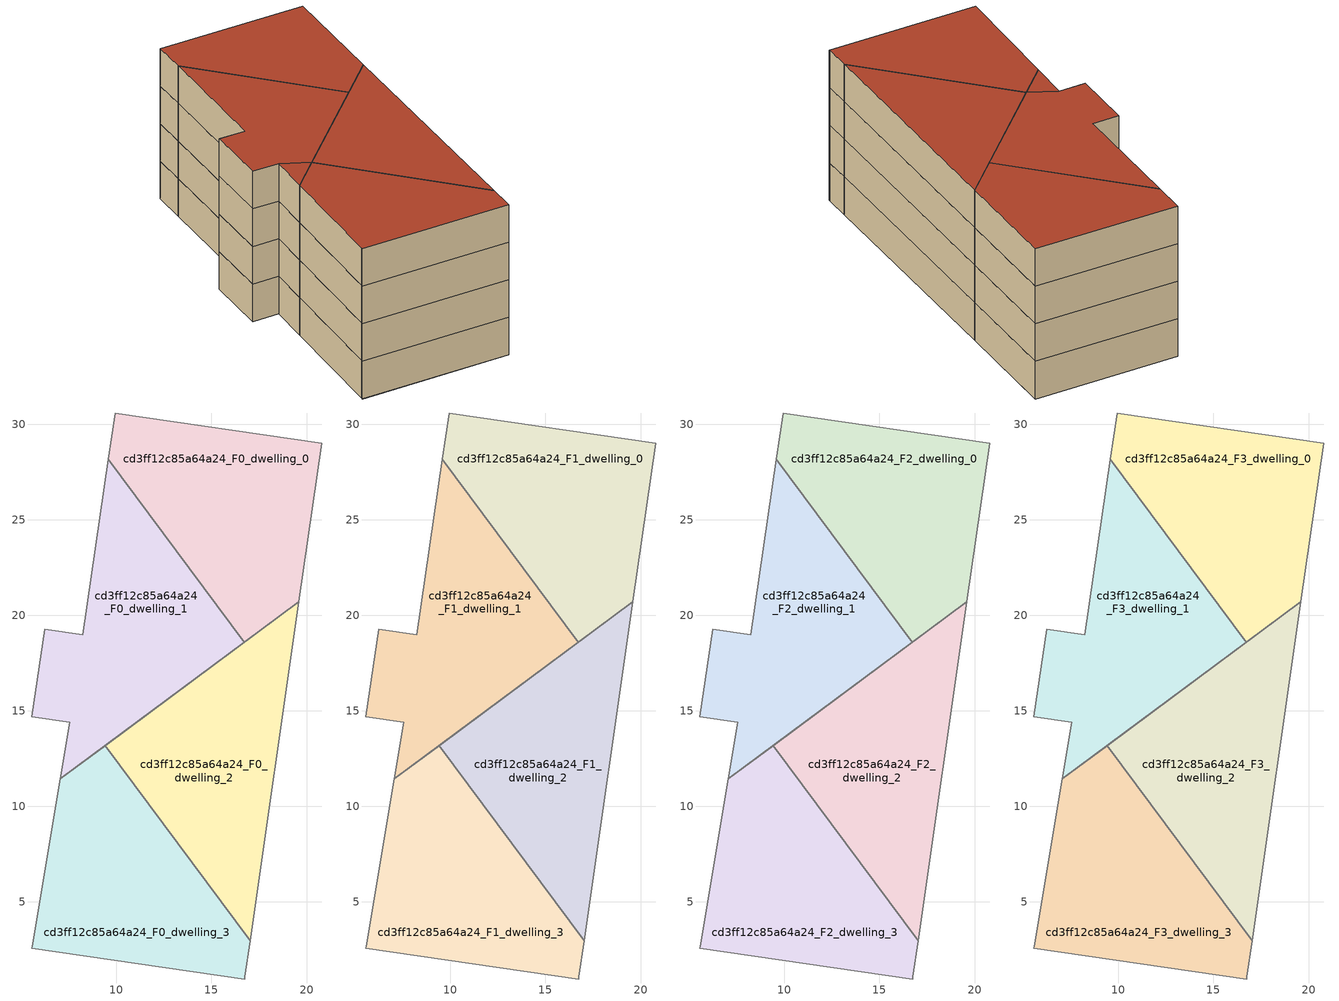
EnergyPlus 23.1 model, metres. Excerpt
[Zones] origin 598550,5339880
cd3ff12c85a64a24_F0_dwelling_0
 floor ground (EU_floor_Construction): 20.77,29.01 19.58,20.72 16.71,18.59 9.59,28.17 9.95,30.6 z0
 wall adiabatic (EU_wall_Construction): 16.71,18.59 19.58,20.72 20.77,29.01 9.95,30.6 9.59,28.17 z0:3
 wall to cd3ff12c85a64a24_F0_dwelling_1 (EU_wall_Construction): 9.59,28.17 16.71,18.59 z0:3
cd3ff12c85a64a24_F0_dwelling_1
 floor ground (EU_floor_Construction): 9.59,28.17 16.71,18.59 9.43,13.18 7.57,14.41 5.59,14.7 6.26,19.27 8.24,18.98 z0; 9.43,13.18 7.07,11.43 7.57,14.41 z0
 wall adiabatic (EU_wall_Construction): 9.59,28.17 8.24,18.98 6.26,19.27 5.59,14.7 7.57,14.41 7.07,11.43 16.71,18.59 z0:3
cd3ff12c85a64a24_F0_dwelling_2
 floor ground (EU_floor_Construction): 19.58,20.72 17.03,2.96 9.43,13.18 z0
 wall adiabatic (EU_wall_Construction): 17.03,2.96 19.58,20.72 9.43,13.18 z0:3
 wall to cd3ff12c85a64a24_F0_dwelling_3 (EU_wall_Construction): 9.43,13.18 17.02,2.96 z0:3
cd3ff12c85a64a24_F0_dwelling_3
 floor ground (EU_floor_Construction): 9.43,13.18 17.02,2.96 16.75,1.06 16.73,0.95 5.59,2.57 5.6,2.67 7.07,11.43 z0
 wall adiabatic (EU_wall_Construction): 9.43,13.18 7.07,11.43 5.6,2.67 5.59,2.57 16.73,0.95 16.75,1.06 17.03,2.96 z0:3
cd3ff12c85a64a24_F1_dwelling_0
 floor to cd3ff12c85a64a24_F0_dwelling_0 (EU_floor_Construction): 20.77,29.01 19.58,20.72 16.71,18.59 9.59,28.17 9.95,30.6 z3
 wall adiabatic (EU_wall_Construction): 16.71,18.59 19.58,20.72 20.77,29.01 9.95,30.6 9.59,28.17 z3:6
 wall to cd3ff12c85a64a24_F1_dwelling_1 (EU_wall_Construction): 9.59,28.17 16.71,18.59 z3:6
cd3ff12c85a64a24_F1_dwelling_1
 floor to cd3ff12c85a64a24_F0_dwelling_1 (EU_floor_Construction): 9.59,28.17 16.71,18.59 9.43,13.18 7.57,14.41 5.59,14.7 6.26,19.27 8.24,18.98 z3; 9.43,13.18 7.07,11.43 7.57,14.41 z3
 wall adiabatic (EU_wall_Construction): 9.59,28.17 8.24,18.98 6.26,19.27 5.59,14.7 7.57,14.41 7.07,11.43 16.71,18.59 z3:6
cd3ff12c85a64a24_F1_dwelling_2
 floor to cd3ff12c85a64a24_F0_dwelling_2 (EU_floor_Construction): 19.58,20.72 17.03,2.96 9.43,13.18 z3
 wall adiabatic (EU_wall_Construction): 17.03,2.96 19.58,20.72 9.43,13.18 z3:6
 wall to cd3ff12c85a64a24_F1_dwelling_3 (EU_wall_Construction): 9.43,13.18 17.02,2.96 z3:6
cd3ff12c85a64a24_F1_dwelling_3
 floor to cd3ff12c85a64a24_F0_dwelling_3 (EU_floor_Construction): 9.43,13.18 17.02,2.96 16.75,1.06 16.73,0.95 5.59,2.57 5.6,2.67 7.07,11.43 z3
 wall adiabatic (EU_wall_Construction): 9.43,13.18 7.07,11.43 5.6,2.67 5.59,2.57 16.73,0.95 16.75,1.06 17.03,2.96 z3:6
cd3ff12c85a64a24_F2_dwelling_0
 floor to cd3ff12c85a64a24_F1_dwelling_0 (EU_floor_Construction): 20.77,29.01 19.58,20.72 16.71,18.59 9.59,28.17 9.95,30.6 z6
 wall adiabatic (EU_wall_Construction): 16.71,18.59 19.58,20.72 20.77,29.01 9.95,30.6 9.59,28.17 z6:9
 wall to cd3ff12c85a64a24_F2_dwelling_1 (EU_wall_Construction): 9.59,28.17 16.71,18.59 z6:9
cd3ff12c85a64a24_F2_dwelling_1
 floor to cd3ff12c85a64a24_F1_dwelling_1 (EU_floor_Construction): 9.59,28.17 16.71,18.59 9.43,13.18 7.57,14.41 5.59,14.7 6.26,19.27 8.24,18.98 z6; 9.43,13.18 7.07,11.43 7.57,14.41 z6
 wall adiabatic (EU_wall_Construction): 9.59,28.17 8.24,18.98 6.26,19.27 5.59,14.7 7.57,14.41 7.07,11.43 16.71,18.59 z6:9
cd3ff12c85a64a24_F2_dwelling_2
 floor to cd3ff12c85a64a24_F1_dwelling_2 (EU_floor_Construction): 19.58,20.72 17.03,2.96 9.43,13.18 z6
 wall adiabatic (EU_wall_Construction): 17.03,2.96 19.58,20.72 9.43,13.18 z6:9
 wall to cd3ff12c85a64a24_F2_dwelling_3 (EU_wall_Construction): 9.43,13.18 17.02,2.96 z6:9
cd3ff12c85a64a24_F2_dwelling_3
 floor to cd3ff12c85a64a24_F1_dwelling_3 (EU_floor_Construction): 9.43,13.18 17.02,2.96 16.75,1.06 16.73,0.95 5.59,2.57 5.6,2.67 7.07,11.43 z6
 wall adiabatic (EU_wall_Construction): 9.43,13.18 7.07,11.43 5.6,2.67 5.59,2.57 16.73,0.95 16.75,1.06 17.03,2.96 z6:9
cd3ff12c85a64a24_F3_dwelling_0
 floor to cd3ff12c85a64a24_F2_dwelling_0 (EU_floor_Construction): 20.77,29.01 19.58,20.72 16.71,18.59 9.59,28.17 9.95,30.6 z9
 wall adiabatic (EU_wall_Construction): 16.71,18.59 19.58,20.72 20.77,29.01 9.95,30.6 9.59,28.17 z9:12
 wall to cd3ff12c85a64a24_F3_dwelling_1 (EU_wall_Construction): 9.59,28.17 16.71,18.59 z9:12
 roof outside (EU_roof_Construction): 19.58,20.72 20.77,29.01 9.95,30.6 9.59,28.17 16.71,18.59 z12
cd3ff12c85a64a24_F3_dwelling_1
 floor to cd3ff12c85a64a24_F2_dwelling_1 (EU_floor_Construction): 9.59,28.17 16.71,18.59 9.43,13.18 7.57,14.41 5.59,14.7 6.26,19.27 8.24,18.98 z9; 9.43,13.18 7.07,11.43 7.57,14.41 z9
 wall adiabatic (EU_wall_Construction): 9.59,28.17 8.24,18.98 6.26,19.27 5.59,14.7 7.57,14.41 7.07,11.43 16.71,18.59 z9:12
 roof outside (EU_roof_Construction): 16.71,18.59 9.59,28.17 8.24,18.98 6.26,19.27 5.59,14.7 7.57,14.41 9.43,13.18 z12; 9.43,13.18 7.57,14.41 7.07,11.43 z12
cd3ff12c85a64a24_F3_dwelling_2
 floor to cd3ff12c85a64a24_F2_dwelling_2 (EU_floor_Construction): 19.58,20.72 17.03,2.96 9.43,13.18 z9
 wall adiabatic (EU_wall_Construction): 17.03,2.96 19.58,20.72 9.43,13.18 z9:12
 wall to cd3ff12c85a64a24_F3_dwelling_3 (EU_wall_Construction): 9.43,13.18 17.02,2.96 z9:12
 roof outside (EU_roof_Construction): 17.02,2.96 19.58,20.72 9.43,13.18 z12
cd3ff12c85a64a24_F3_dwelling_3
 floor to cd3ff12c85a64a24_F2_dwelling_3 (EU_floor_Construction): 9.43,13.18 17.02,2.96 16.75,1.06 16.73,0.95 5.59,2.57 5.6,2.67 7.07,11.43 z9
 wall adiabatic (EU_wall_Construction): 9.43,13.18 7.07,11.43 5.6,2.67 5.59,2.57 16.73,0.95 16.75,1.06 17.03,2.96 z9:12
 roof outside (EU_roof_Construction): 16.73,0.95 16.75,1.06 17.02,2.96 9.43,13.18 7.07,11.43 5.6,2.67 5.59,2.57 z12
[Building]
EU S2 Campaign: North Axis=0; Terrain=City; Solar Distribution=FullExterior
[Site:Location]
Vienna: Latitude=48; Longitude=16.5; Time Zone=1; Elevation=183
[SizingPeriod:WeatherFileDays]
AnnualSizingPeriod: Begin Month=1; Begin Day of Month=1; End Month=12; End Day of Month=31; Day of Week for Start Day=Monday; Use Weather File Daylight Saving Period=No; Use Weather File Rain and Snow Indicators=No
[MATERIAL]
EU_InternalMass_Material: Roughness=MediumRough; Thickness=0.1; Conductivity=1; Density=1800; Specific Heat=900; Thermal Absorptance=0.9; Solar Absorptance=0.7; Visible Absorptance=0.7
[MATERIAL:NOMASS] Roughness=MediumRough; Thermal Absorptance=0.9; Solar Absorptance=0.7; Visible Absorptance=0.7
Name | Thermal Resistance
EU_wall_NoMass | 0.942466
EU_roof_NoMass | 0.551687
EU_floor_NoMass | 0.66527
[CONSTRUCTION]
EU_wall_Construction: EU_wall_NoMass
EU_roof_Construction: EU_roof_NoMass
EU_floor_Construction: EU_floor_NoMass
EU_InternalMass_Construction: EU_InternalMass_Material
[ZONE] Type=1; Multiplier=1; Ceiling Height=autocalculate; Floor Area=autocalculate; Part of Total Floor Area=Yes
Name | Volume
cd3ff12c85a64a24_F0_dwelling_0 | 241.546
cd3ff12c85a64a24_F1_dwelling_0; cd3ff12c85a64a24_F2_dwelling_0; cd3ff12c85a64a24_F3_dwelling_0 | 241.549
cd3ff12c85a64a24_F0_dwelling_1; cd3ff12c85a64a24_F1_dwelling_1; cd3ff12c85a64a24_F2_dwelling_1; cd3ff12c85a64a24_F3_dwelling_1 | 241.529
cd3ff12c85a64a24_F0_dwelling_2; cd3ff12c85a64a24_F1_dwelling_2; cd3ff12c85a64a24_F2_dwelling_2; cd3ff12c85a64a24_F3_dwelling_2 | 241.568
cd3ff12c85a64a24_F0_dwelling_3; cd3ff12c85a64a24_F1_dwelling_3; cd3ff12c85a64a24_F2_dwelling_3; cd3ff12c85a64a24_F3_dwelling_3 | 241.54
[INTERNALMASS] Construction=EU_InternalMass_Construction
Name | Zone or ZoneList | Surface Area
cd3ff12c85a64a24_F0_dwelling_0_EU_InternalMass | cd3ff12c85a64a24_F0_dwelling_0 | 80.5142
cd3ff12c85a64a24_F0_dwelling_1_EU_InternalMass | cd3ff12c85a64a24_F0_dwelling_1 | 80.5108
cd3ff12c85a64a24_F0_dwelling_2_EU_InternalMass | cd3ff12c85a64a24_F0_dwelling_2 | 80.5225
cd3ff12c85a64a24_F0_dwelling_3_EU_InternalMass | cd3ff12c85a64a24_F0_dwelling_3 | 80.5138
cd3ff12c85a64a24_F1_dwelling_0_EU_InternalMass | cd3ff12c85a64a24_F1_dwelling_0 | 80.5142
cd3ff12c85a64a24_F1_dwelling_1_EU_InternalMass | cd3ff12c85a64a24_F1_dwelling_1 | 80.5108
cd3ff12c85a64a24_F1_dwelling_2_EU_InternalMass | cd3ff12c85a64a24_F1_dwelling_2 | 80.5225
cd3ff12c85a64a24_F1_dwelling_3_EU_InternalMass | cd3ff12c85a64a24_F1_dwelling_3 | 80.5138
cd3ff12c85a64a24_F2_dwelling_0_EU_InternalMass | cd3ff12c85a64a24_F2_dwelling_0 | 80.5142
cd3ff12c85a64a24_F2_dwelling_1_EU_InternalMass | cd3ff12c85a64a24_F2_dwelling_1 | 80.5108
cd3ff12c85a64a24_F2_dwelling_2_EU_InternalMass | cd3ff12c85a64a24_F2_dwelling_2 | 80.5225
cd3ff12c85a64a24_F2_dwelling_3_EU_InternalMass | cd3ff12c85a64a24_F2_dwelling_3 | 80.5138
cd3ff12c85a64a24_F3_dwelling_0_EU_InternalMass | cd3ff12c85a64a24_F3_dwelling_0 | 80.5142
cd3ff12c85a64a24_F3_dwelling_1_EU_InternalMass | cd3ff12c85a64a24_F3_dwelling_1 | 80.5108
cd3ff12c85a64a24_F3_dwelling_2_EU_InternalMass | cd3ff12c85a64a24_F3_dwelling_2 | 80.5225
cd3ff12c85a64a24_F3_dwelling_3_EU_InternalMass | cd3ff12c85a64a24_F3_dwelling_3 | 80.5138
[OTHEREQUIPMENT] Fuel Type=Electricity; Design Level Calculation Method=Watts/Area; Power per Zone Floor Area=1; Fraction Latent=0; Fraction Radiant=0; Fraction Lost=0; Carbon Dioxide Generation Rate=0; EndUse Subcategory=EU_Step8_InternalGains
Name | Zone or ZoneList or Space or SpaceList | Schedule
EU_Step8_InternalGain_cd3ff12c85a64a24_F0_dwelling_0_f000 | cd3ff12c85a64a24_F0_dwelling_0 | EU_Step8_GainSchedule_cd3ff12c85a64a24_F0_dwelling_0_f000
EU_Step8_InternalGain_cd3ff12c85a64a24_F0_dwelling_1_f000 | cd3ff12c85a64a24_F0_dwelling_1 | EU_Step8_GainSchedule_cd3ff12c85a64a24_F0_dwelling_1_f000
EU_Step8_InternalGain_cd3ff12c85a64a24_F0_dwelling_2_f000 | cd3ff12c85a64a24_F0_dwelling_2 | EU_Step8_GainSchedule_cd3ff12c85a64a24_F0_dwelling_2_f000
EU_Step8_InternalGain_cd3ff12c85a64a24_F0_dwelling_3_f000 | cd3ff12c85a64a24_F0_dwelling_3 | EU_Step8_GainSchedule_cd3ff12c85a64a24_F0_dwelling_3_f000
EU_Step8_InternalGain_cd3ff12c85a64a24_F1_dwelling_0_f000 | cd3ff12c85a64a24_F1_dwelling_0 | EU_Step8_GainSchedule_cd3ff12c85a64a24_F1_dwelling_0_f000
EU_Step8_InternalGain_cd3ff12c85a64a24_F1_dwelling_1_f000 | cd3ff12c85a64a24_F1_dwelling_1 | EU_Step8_GainSchedule_cd3ff12c85a64a24_F1_dwelling_1_f000
EU_Step8_InternalGain_cd3ff12c85a64a24_F1_dwelling_2_f000 | cd3ff12c85a64a24_F1_dwelling_2 | EU_Step8_GainSchedule_cd3ff12c85a64a24_F1_dwelling_2_f000
EU_Step8_InternalGain_cd3ff12c85a64a24_F1_dwelling_3_f000 | cd3ff12c85a64a24_F1_dwelling_3 | EU_Step8_GainSchedule_cd3ff12c85a64a24_F1_dwelling_3_f000
EU_Step8_InternalGain_cd3ff12c85a64a24_F2_dwelling_0_f000 | cd3ff12c85a64a24_F2_dwelling_0 | EU_Step8_GainSchedule_cd3ff12c85a64a24_F2_dwelling_0_f000
EU_Step8_InternalGain_cd3ff12c85a64a24_F2_dwelling_1_f000 | cd3ff12c85a64a24_F2_dwelling_1 | EU_Step8_GainSchedule_cd3ff12c85a64a24_F2_dwelling_1_f000
EU_Step8_InternalGain_cd3ff12c85a64a24_F2_dwelling_2_f000 | cd3ff12c85a64a24_F2_dwelling_2 | EU_Step8_GainSchedule_cd3ff12c85a64a24_F2_dwelling_2_f000
EU_Step8_InternalGain_cd3ff12c85a64a24_F2_dwelling_3_f000 | cd3ff12c85a64a24_F2_dwelling_3 | EU_Step8_GainSchedule_cd3ff12c85a64a24_F2_dwelling_3_f000
EU_Step8_InternalGain_cd3ff12c85a64a24_F3_dwelling_0_f000 | cd3ff12c85a64a24_F3_dwelling_0 | EU_Step8_GainSchedule_cd3ff12c85a64a24_F3_dwelling_0_f000
EU_Step8_InternalGain_cd3ff12c85a64a24_F3_dwelling_1_f000 | cd3ff12c85a64a24_F3_dwelling_1 | EU_Step8_GainSchedule_cd3ff12c85a64a24_F3_dwelling_1_f000
EU_Step8_InternalGain_cd3ff12c85a64a24_F3_dwelling_2_f000 | cd3ff12c85a64a24_F3_dwelling_2 | EU_Step8_GainSchedule_cd3ff12c85a64a24_F3_dwelling_2_f000
EU_Step8_InternalGain_cd3ff12c85a64a24_F3_dwelling_3_f000 | cd3ff12c85a64a24_F3_dwelling_3 | EU_Step8_GainSchedule_cd3ff12c85a64a24_F3_dwelling_3_f000
[ZONEVENTILATION:DESIGNFLOWRATE] Schedule=EU_AlwaysOn; Design Flow Rate Calculation Method=AirChanges/Hour; Air Changes per Hour=0.530523; Ventilation Type=Natural; Fan Pressure Rise=0; Fan Total Efficiency=1; Constant Term Coefficient=1; Temperature Term Coefficient=0; Velocity Term Coefficient=0; Velocity Squared Term Coefficient=0; Minimum Indoor Temperature=-100; Maximum Indoor Temperature=100; Delta Temperature=-100; Minimum Outdoor Temperature=-100; Maximum Outdoor Temperature=100; Maximum Wind Speed=40
Name | Zone or ZoneList or Space or SpaceList
EU_ConstantAir_cd3ff12c85a64a24_F0_dwelling_0 | cd3ff12c85a64a24_F0_dwelling_0
EU_ConstantAir_cd3ff12c85a64a24_F0_dwelling_1 | cd3ff12c85a64a24_F0_dwelling_1
EU_ConstantAir_cd3ff12c85a64a24_F0_dwelling_2 | cd3ff12c85a64a24_F0_dwelling_2
EU_ConstantAir_cd3ff12c85a64a24_F0_dwelling_3 | cd3ff12c85a64a24_F0_dwelling_3
EU_ConstantAir_cd3ff12c85a64a24_F1_dwelling_0 | cd3ff12c85a64a24_F1_dwelling_0
EU_ConstantAir_cd3ff12c85a64a24_F1_dwelling_1 | cd3ff12c85a64a24_F1_dwelling_1
EU_ConstantAir_cd3ff12c85a64a24_F1_dwelling_2 | cd3ff12c85a64a24_F1_dwelling_2
EU_ConstantAir_cd3ff12c85a64a24_F1_dwelling_3 | cd3ff12c85a64a24_F1_dwelling_3
EU_ConstantAir_cd3ff12c85a64a24_F2_dwelling_0 | cd3ff12c85a64a24_F2_dwelling_0
EU_ConstantAir_cd3ff12c85a64a24_F2_dwelling_1 | cd3ff12c85a64a24_F2_dwelling_1
EU_ConstantAir_cd3ff12c85a64a24_F2_dwelling_2 | cd3ff12c85a64a24_F2_dwelling_2
EU_ConstantAir_cd3ff12c85a64a24_F2_dwelling_3 | cd3ff12c85a64a24_F2_dwelling_3
EU_ConstantAir_cd3ff12c85a64a24_F3_dwelling_0 | cd3ff12c85a64a24_F3_dwelling_0
EU_ConstantAir_cd3ff12c85a64a24_F3_dwelling_1 | cd3ff12c85a64a24_F3_dwelling_1
EU_ConstantAir_cd3ff12c85a64a24_F3_dwelling_2 | cd3ff12c85a64a24_F3_dwelling_2
EU_ConstantAir_cd3ff12c85a64a24_F3_dwelling_3 | cd3ff12c85a64a24_F3_dwelling_3
[HVACTEMPLATE:THERMOSTAT] Constant Heating Setpoint=20; Constant Cooling Setpoint=50
EU_HeatOnly_cd3ff12c85a64a24_F0_dwelling_0; EU_HeatOnly_cd3ff12c85a64a24_F0_dwelling_1; EU_HeatOnly_cd3ff12c85a64a24_F0_dwelling_2; EU_HeatOnly_cd3ff12c85a64a24_F0_dwelling_3; EU_HeatOnly_cd3ff12c85a64a24_F1_dwelling_0; EU_HeatOnly_cd3ff12c85a64a24_F1_dwelling_1; EU_HeatOnly_cd3ff12c85a64a24_F1_dwelling_2; EU_HeatOnly_cd3ff12c85a64a24_F1_dwelling_3; EU_HeatOnly_cd3ff12c85a64a24_F2_dwelling_0; EU_HeatOnly_cd3ff12c85a64a24_F2_dwelling_1; EU_HeatOnly_cd3ff12c85a64a24_F2_dwelling_2; EU_HeatOnly_cd3ff12c85a64a24_F2_dwelling_3; EU_HeatOnly_cd3ff12c85a64a24_F3_dwelling_0; EU_HeatOnly_cd3ff12c85a64a24_F3_dwelling_1; EU_HeatOnly_cd3ff12c85a64a24_F3_dwelling_2; EU_HeatOnly_cd3ff12c85a64a24_F3_dwelling_3
[HVACTEMPLATE:ZONE:IDEALLOADSAIRSYSTEM] System Availability Schedule=EU_AlwaysOn; Maximum Heating Supply Air Temperature=50; Minimum Cooling Supply Air Temperature=13; Maximum Heating Supply Air Humidity Ratio=0.0156; Minimum Cooling Supply Air Humidity Ratio=0.0077; Heating Limit=NoLimit; Cooling Limit=NoLimit; Heating Availability Schedule=EU_AlwaysOn; Cooling Availability Schedule=EU_CoolingOff; Dehumidification Control Type=ConstantSensibleHeatRatio; Cooling Sensible Heat Ratio=0.7; Dehumidification Setpoint=60; Humidification Control Type=None; Humidification Setpoint=30; Outdoor Air Method=None; Outdoor Air Flow Rate per Person=0.00944; Outdoor Air Flow Rate per Zone Floor Area=0; Outdoor Air Flow Rate per Zone=0; Demand Controlled Ventilation Type=None; Outdoor Air Economizer Type=NoEconomizer; Heat Recovery Type=None; Sensible Heat Recovery Effectiveness=0.7; Latent Heat Recovery Effectiveness=0.65
Name | Template Thermostat
cd3ff12c85a64a24_F0_dwelling_0 | EU_HeatOnly_cd3ff12c85a64a24_F0_dwelling_0
cd3ff12c85a64a24_F0_dwelling_1 | EU_HeatOnly_cd3ff12c85a64a24_F0_dwelling_1
cd3ff12c85a64a24_F0_dwelling_2 | EU_HeatOnly_cd3ff12c85a64a24_F0_dwelling_2
cd3ff12c85a64a24_F0_dwelling_3 | EU_HeatOnly_cd3ff12c85a64a24_F0_dwelling_3
cd3ff12c85a64a24_F1_dwelling_0 | EU_HeatOnly_cd3ff12c85a64a24_F1_dwelling_0
cd3ff12c85a64a24_F1_dwelling_1 | EU_HeatOnly_cd3ff12c85a64a24_F1_dwelling_1
cd3ff12c85a64a24_F1_dwelling_2 | EU_HeatOnly_cd3ff12c85a64a24_F1_dwelling_2
cd3ff12c85a64a24_F1_dwelling_3 | EU_HeatOnly_cd3ff12c85a64a24_F1_dwelling_3
cd3ff12c85a64a24_F2_dwelling_0 | EU_HeatOnly_cd3ff12c85a64a24_F2_dwelling_0
cd3ff12c85a64a24_F2_dwelling_1 | EU_HeatOnly_cd3ff12c85a64a24_F2_dwelling_1
cd3ff12c85a64a24_F2_dwelling_2 | EU_HeatOnly_cd3ff12c85a64a24_F2_dwelling_2
cd3ff12c85a64a24_F2_dwelling_3 | EU_HeatOnly_cd3ff12c85a64a24_F2_dwelling_3
cd3ff12c85a64a24_F3_dwelling_0 | EU_HeatOnly_cd3ff12c85a64a24_F3_dwelling_0
cd3ff12c85a64a24_F3_dwelling_1 | EU_HeatOnly_cd3ff12c85a64a24_F3_dwelling_1
cd3ff12c85a64a24_F3_dwelling_2 | EU_HeatOnly_cd3ff12c85a64a24_F3_dwelling_2
cd3ff12c85a64a24_F3_dwelling_3 | EU_HeatOnly_cd3ff12c85a64a24_F3_dwelling_3
[SIZING:ZONE] Zone Cooling Design Supply Air Temperature Input Method=SupplyAirTemperature; Zone Cooling Design Supply Air Temperature=13; Zone Heating Design Supply Air Temperature Input Method=SupplyAirTemperature; Zone Heating Design Supply Air Temperature=50; Zone Cooling Design Supply Air Humidity Ratio=0.008; Zone Heating Design Supply Air Humidity Ratio=0.008; Cooling Design Air Flow Method=DesignDay; Cooling Design Air Flow Rate=0; Cooling Minimum Air Flow per Zone Floor Area=0.000762; Cooling Minimum Air Flow=0; Cooling Minimum Air Flow Fraction=0.2; Heating Design Air Flow Method=DesignDay; Heating Design Air Flow Rate=0; Heating Maximum Air Flow per Zone Floor Area=0.002032; Heating Maximum Air Flow=0.141576; Heating Maximum Air Flow Fraction=0.3; Account for Dedicated Outdoor Air System=No; Dedicated Outdoor Air System Control Strategy=NeutralSupplyAir; Dedicated Outdoor Air Low Setpoint Temperature for Design=autosize; Dedicated Outdoor Air High Setpoint Temperature for Design=autosize; Zone Load Sizing Method=Sensible Load Only No Latent Load; Zone Latent Cooling Design Supply Air Humidity Ratio Input Method=HumidityRatioDifference; Zone Cooling Design Supply Air Humidity Ratio Difference=0.005; Zone Latent Heating Design Supply Air Humidity Ratio Input Method=HumidityRatioDifference; Zone Humidification Design Supply Air Humidity Ratio Difference=0.005
cd3ff12c85a64a24_F0_dwelling_0; cd3ff12c85a64a24_F0_dwelling_1; cd3ff12c85a64a24_F0_dwelling_2; cd3ff12c85a64a24_F0_dwelling_3; cd3ff12c85a64a24_F1_dwelling_0; cd3ff12c85a64a24_F1_dwelling_1; cd3ff12c85a64a24_F1_dwelling_2; cd3ff12c85a64a24_F1_dwelling_3; cd3ff12c85a64a24_F2_dwelling_0; cd3ff12c85a64a24_F2_dwelling_1; cd3ff12c85a64a24_F2_dwelling_2; cd3ff12c85a64a24_F2_dwelling_3; cd3ff12c85a64a24_F3_dwelling_0; cd3ff12c85a64a24_F3_dwelling_1; cd3ff12c85a64a24_F3_dwelling_2; cd3ff12c85a64a24_F3_dwelling_3
[SCHEDULE:CONSTANT]
Name | Hourly Value
EU_AlwaysOn | 1
EU_CoolingOff | 0
[SCHEDULE:FILE] Column Number=1; Rows to Skip at Top=0; Number of Hours of Data=8760; Column Separator=Comma; Interpolate to Timestep=No; Minutes per Item=60; Adjust Schedule for Daylight Savings=Yes
Name | File
EU_Step8_GainSchedule_cd3ff12c85a64a24_F0_dwelling_0_f000 | ../../schedules/cd3ff12c85a64a24/cd3ff12c85a64a24_F0_dwelling_0_f000_gain.csv
EU_Step8_GainSchedule_cd3ff12c85a64a24_F0_dwelling_1_f000 | ../../schedules/cd3ff12c85a64a24/cd3ff12c85a64a24_F0_dwelling_1_f000_gain.csv
EU_Step8_GainSchedule_cd3ff12c85a64a24_F0_dwelling_2_f000 | ../../schedules/cd3ff12c85a64a24/cd3ff12c85a64a24_F0_dwelling_2_f000_gain.csv
EU_Step8_GainSchedule_cd3ff12c85a64a24_F0_dwelling_3_f000 | ../../schedules/cd3ff12c85a64a24/cd3ff12c85a64a24_F0_dwelling_3_f000_gain.csv
EU_Step8_GainSchedule_cd3ff12c85a64a24_F1_dwelling_0_f000 | ../../schedules/cd3ff12c85a64a24/cd3ff12c85a64a24_F1_dwelling_0_f000_gain.csv
EU_Step8_GainSchedule_cd3ff12c85a64a24_F1_dwelling_1_f000 | ../../schedules/cd3ff12c85a64a24/cd3ff12c85a64a24_F1_dwelling_1_f000_gain.csv
EU_Step8_GainSchedule_cd3ff12c85a64a24_F1_dwelling_2_f000 | ../../schedules/cd3ff12c85a64a24/cd3ff12c85a64a24_F1_dwelling_2_f000_gain.csv
EU_Step8_GainSchedule_cd3ff12c85a64a24_F1_dwelling_3_f000 | ../../schedules/cd3ff12c85a64a24/cd3ff12c85a64a24_F1_dwelling_3_f000_gain.csv
EU_Step8_GainSchedule_cd3ff12c85a64a24_F2_dwelling_0_f000 | ../../schedules/cd3ff12c85a64a24/cd3ff12c85a64a24_F2_dwelling_0_f000_gain.csv
EU_Step8_GainSchedule_cd3ff12c85a64a24_F2_dwelling_1_f000 | ../../schedules/cd3ff12c85a64a24/cd3ff12c85a64a24_F2_dwelling_1_f000_gain.csv
EU_Step8_GainSchedule_cd3ff12c85a64a24_F2_dwelling_2_f000 | ../../schedules/cd3ff12c85a64a24/cd3ff12c85a64a24_F2_dwelling_2_f000_gain.csv
EU_Step8_GainSchedule_cd3ff12c85a64a24_F2_dwelling_3_f000 | ../../schedules/cd3ff12c85a64a24/cd3ff12c85a64a24_F2_dwelling_3_f000_gain.csv
EU_Step8_GainSchedule_cd3ff12c85a64a24_F3_dwelling_0_f000 | ../../schedules/cd3ff12c85a64a24/cd3ff12c85a64a24_F3_dwelling_0_f000_gain.csv
EU_Step8_GainSchedule_cd3ff12c85a64a24_F3_dwelling_1_f000 | ../../schedules/cd3ff12c85a64a24/cd3ff12c85a64a24_F3_dwelling_1_f000_gain.csv
EU_Step8_GainSchedule_cd3ff12c85a64a24_F3_dwelling_2_f000 | ../../schedules/cd3ff12c85a64a24/cd3ff12c85a64a24_F3_dwelling_2_f000_gain.csv
EU_Step8_GainSchedule_cd3ff12c85a64a24_F3_dwelling_3_f000 | ../../schedules/cd3ff12c85a64a24/cd3ff12c85a64a24_F3_dwelling_3_f000_gain.csv
